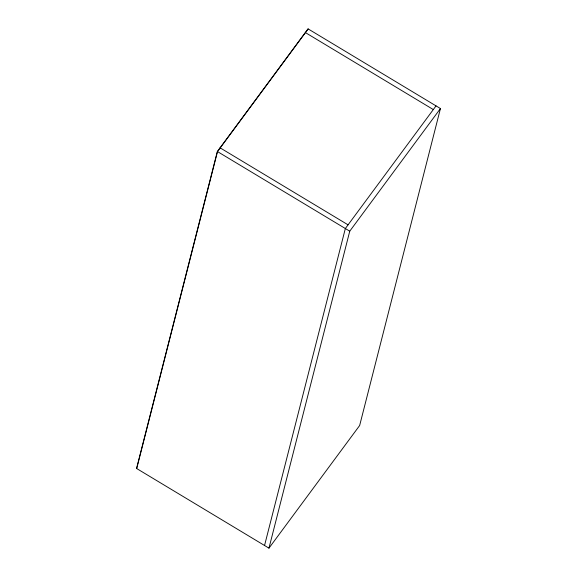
<?xml version="1.0" encoding="UTF-8"?>
<svg xmlns="http://www.w3.org/2000/svg" width="577" height="577" viewBox="0 0 577 577"><rect width="100%" height="100%" fill="white"/><g stroke="black" fill="none" stroke-linecap="round" stroke-linejoin="round"><path stroke-width="0.87" d="M217.349 151.491L136.554 468.459L268.961 548.15L359.651 425.509L440.446 108.541L308.039 28.85L217.349 151.491L349.756 231.182L268.961 548.15M136.706 468.546L217.5 151.578L308.183 28.937M264.547 545.496L345.342 228.528L436.032 105.887M349.756 231.182L440.446 108.541M305.312 32.528L433.313 109.565M220.068 147.813L348.068 224.842"/></g></svg>
